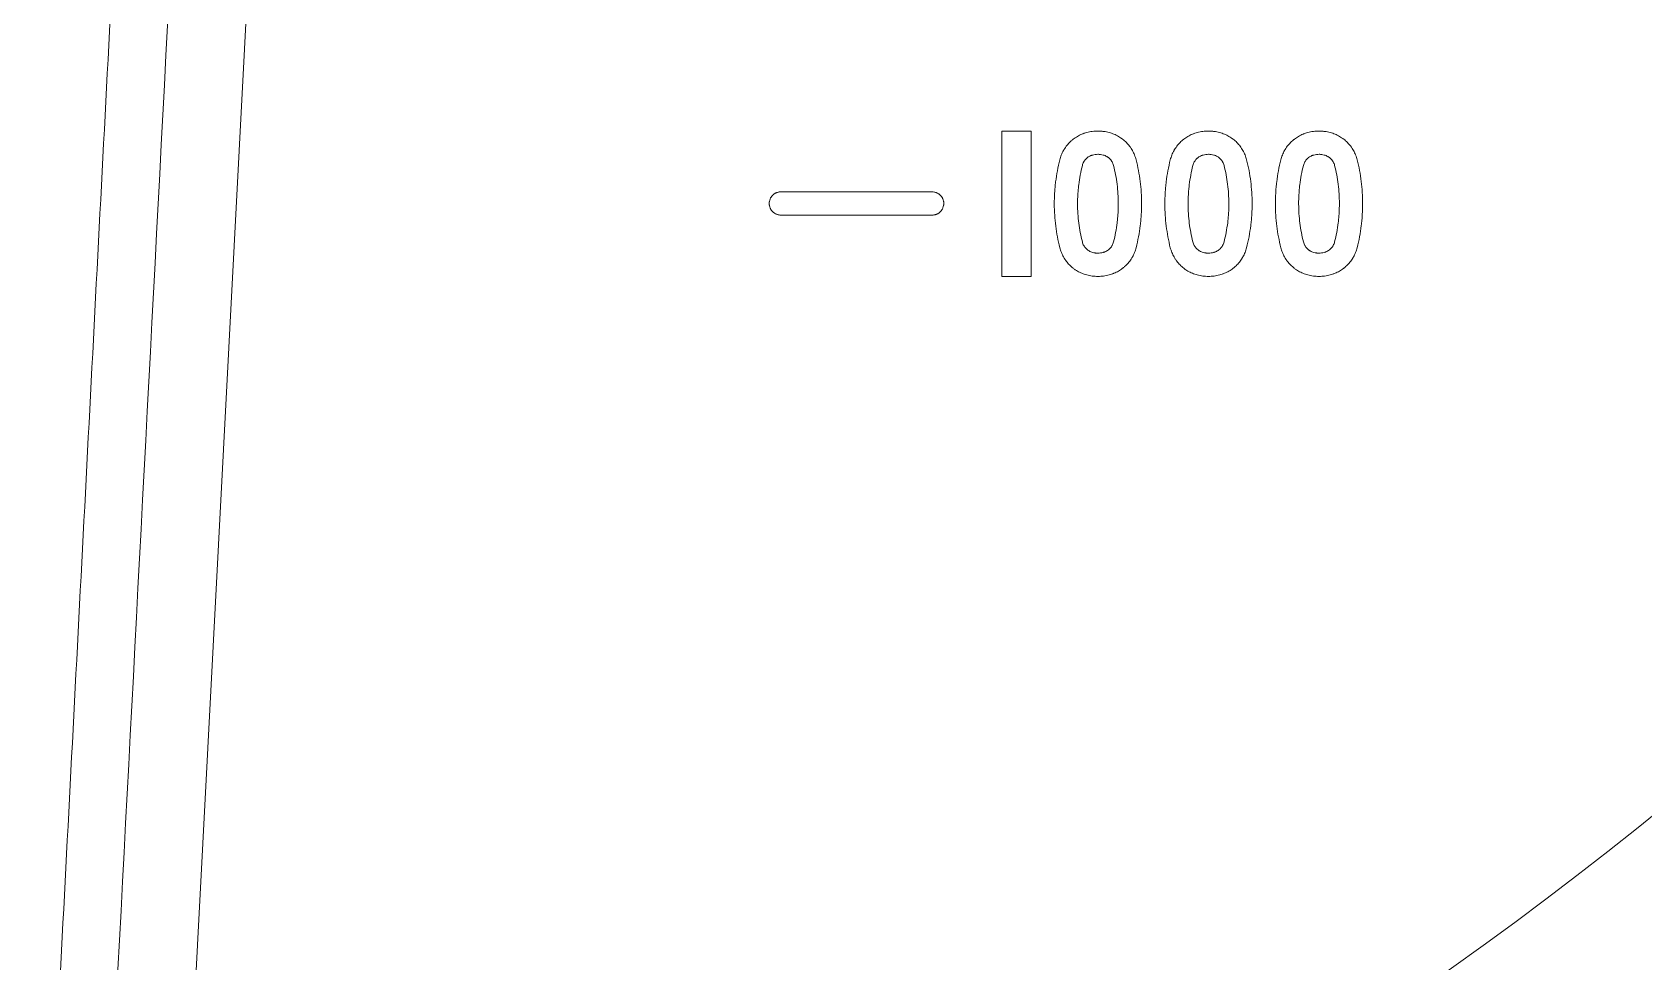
# Model space of a CAD drawing. Header units: millimetres. Extents: x 4664 to 8864, y -38 to 2932.
# Drawn here: x 6352.41 to 6400.65, y 1616.47 to 1644.31 of the extents above; entities that cross this region are included whole.
import ezdxf

# ---------------------------------------------------------------- set-up
doc = ezdxf.new("R2010")
doc.units = ezdxf.units.MM

msp = doc.modelspace()

# ---------------------------------------------------------------- linework, layer by layer
at = {"lineweight": 5}
for p, q in [((6362.103, 1707.573), (6356.369, 1598.158)), ((6381.436, 1641.351), (6382.307, 1641.351)), ((6381.436, 1636.998), (6381.436, 1641.351)), ((6382.307, 1641.351), (6382.307, 1636.998)), ((6374.819, 1639.531), (6379.347, 1639.531)), ((6379.347, 1638.834), (6374.819, 1638.834)), ((6382.307, 1636.998), (6381.436, 1636.998))]:
    msp.add_line(p, q, dxfattribs=at)
for radius, start, end in [(143.338, 281.4552, 357.26473), (120.442, 285.01823, 356.70933)]:
    msp.add_arc((6325.159, 1714.486), radius, start, end, dxfattribs=at)
for points, knots in [([(6352.412, 1599.992), (6352.638, 1604.334), (6352.866, 1608.703), (6353.21, 1615.292), (6353.325, 1617.495), (6353.555, 1621.911), (6353.901, 1628.552), (6354.366, 1637.47), (6354.717, 1644.198), (6354.952, 1648.691), (6355.069, 1650.942), (6355.657, 1662.213), (6356.13, 1671.288), (6357.08, 1689.499), (6357.557, 1698.637), (6358.033, 1707.779)], [0, 0, 0, 0, 0.125, 0.125, 0.1875, 0.1875, 0.25, 0.375, 0.4375, 0.4375, 0.5, 0.5, 0.75, 0.75, 1, 1, 1, 1]), ([(6359.77, 1707.658), (6359.262, 1697.967), (6358.754, 1688.284), (6357.744, 1669.01), (6357.24, 1659.399), (6355.742, 1630.799), (6354.757, 1612.01), (6353.798, 1593.723)], [0, 0, 0, 0, 0.25, 0.25, 0.5, 0.5, 1, 1, 1, 1]), ([(6383.167, 1640.491), (6383.179, 1640.54), (6383.21, 1640.634), (6383.253, 1640.724), (6383.283, 1640.779), (6383.29, 1640.789), (6383.303, 1640.811), (6383.309, 1640.822), (6383.33, 1640.853), (6383.345, 1640.874), (6383.39, 1640.934), (6383.423, 1640.972), (6383.475, 1641.025), (6383.493, 1641.043), (6383.522, 1641.068), (6383.536, 1641.08), (6383.551, 1641.092), (6383.56, 1641.1), (6383.565, 1641.104), (6383.611, 1641.139), (6383.652, 1641.167), (6383.739, 1641.217), (6383.784, 1641.24), (6383.842, 1641.264), (6383.853, 1641.268), (6383.877, 1641.277), (6383.889, 1641.281), (6383.925, 1641.294), (6383.949, 1641.301), (6383.973, 1641.307)], [0, 0, 0, 0, 0.125, 0.25, 0.25, 0.28125, 0.28125, 0.3125, 0.3125, 0.375, 0.375, 0.5, 0.5, 0.5625, 0.5625, 0.59375, 0.609375, 0.609375, 0.625, 0.625, 0.75, 0.75, 0.875, 0.875, 0.90625, 0.90625, 0.9375, 0.9375, 1, 1, 1, 1]), ([(6383.973, 1641.307), (6384.029, 1641.322), (6384.085, 1641.333), (6384.197, 1641.348), (6384.253, 1641.351), (6384.338, 1641.351), (6384.366, 1641.35), (6384.401, 1641.348), (6384.408, 1641.348), (6384.423, 1641.346), (6384.444, 1641.344), (6384.465, 1641.342), (6384.535, 1641.333), (6384.59, 1641.322), (6384.645, 1641.307)], [0, 0, 0, 0, 0.25, 0.25, 0.5, 0.5, 0.625, 0.625, 0.65625, 0.65625, 0.6875, 0.75, 0.75, 1, 1, 1, 1]), ([(6384.645, 1641.307), (6384.694, 1641.294), (6384.742, 1641.278), (6384.835, 1641.239), (6384.88, 1641.217), (6384.945, 1641.179), (6384.966, 1641.166), (6384.997, 1641.145), (6385.008, 1641.137), (6385.028, 1641.123), (6385.038, 1641.115), (6385.088, 1641.077), (6385.162, 1641.01), (6385.228, 1640.935), (6385.262, 1640.89), (6385.265, 1640.885), (6385.273, 1640.874), (6385.276, 1640.869), (6385.287, 1640.854), (6385.294, 1640.843), (6385.315, 1640.812), (6385.328, 1640.791), (6385.365, 1640.725), (6385.386, 1640.681), (6385.423, 1640.588), (6385.439, 1640.54), (6385.451, 1640.491)], [0, 0, 0, 0, 0.125, 0.125, 0.25, 0.25, 0.3125, 0.3125, 0.34375, 0.34375, 0.375, 0.375, 0.5, 0.625, 0.625, 0.640625, 0.640625, 0.65625, 0.65625, 0.6875, 0.6875, 0.75, 0.75, 0.875, 0.875, 1, 1, 1, 1]), ([(6386.475, 1640.491), (6386.488, 1640.54), (6386.518, 1640.634), (6386.561, 1640.724), (6386.592, 1640.779), (6386.601, 1640.795), (6386.611, 1640.811), (6386.618, 1640.822), (6386.621, 1640.827), (6386.639, 1640.853), (6386.653, 1640.874), (6386.698, 1640.934), (6386.731, 1640.972), (6386.784, 1641.026), (6386.802, 1641.043), (6386.83, 1641.068), (6386.844, 1641.08), (6386.859, 1641.092), (6386.869, 1641.1), (6386.874, 1641.104), (6386.919, 1641.139), (6386.961, 1641.167), (6387.047, 1641.217), (6387.092, 1641.24), (6387.15, 1641.264), (6387.162, 1641.268), (6387.185, 1641.277), (6387.197, 1641.281), (6387.233, 1641.294), (6387.257, 1641.301), (6387.282, 1641.307)], [0, 0, 0, 0, 0.125, 0.25, 0.25, 0.28125, 0.296875, 0.296875, 0.3125, 0.3125, 0.375, 0.375, 0.5, 0.5, 0.5625, 0.5625, 0.59375, 0.609375, 0.609375, 0.625, 0.625, 0.75, 0.75, 0.875, 0.875, 0.90625, 0.90625, 0.9375, 0.9375, 1, 1, 1, 1]), ([(6387.282, 1641.307), (6387.337, 1641.322), (6387.393, 1641.333), (6387.505, 1641.348), (6387.561, 1641.351), (6387.646, 1641.351), (6387.674, 1641.35), (6387.71, 1641.348), (6387.717, 1641.348), (6387.731, 1641.346), (6387.752, 1641.344), (6387.773, 1641.342), (6387.843, 1641.333), (6387.899, 1641.322), (6387.953, 1641.307)], [0, 0, 0, 0, 0.25, 0.25, 0.5, 0.5, 0.625, 0.625, 0.65625, 0.65625, 0.6875, 0.75, 0.75, 1, 1, 1, 1]), ([(6387.953, 1641.307), (6388.003, 1641.294), (6388.05, 1641.278), (6388.143, 1641.239), (6388.188, 1641.217), (6388.253, 1641.179), (6388.274, 1641.166), (6388.306, 1641.145), (6388.316, 1641.138), (6388.336, 1641.123), (6388.346, 1641.115), (6388.396, 1641.077), (6388.471, 1641.01), (6388.536, 1640.935), (6388.57, 1640.89), (6388.574, 1640.885), (6388.581, 1640.875), (6388.585, 1640.87), (6388.595, 1640.854), (6388.603, 1640.844), (6388.623, 1640.812), (6388.636, 1640.791), (6388.673, 1640.726), (6388.694, 1640.681), (6388.731, 1640.588), (6388.747, 1640.54), (6388.759, 1640.491)], [0, 0, 0, 0, 0.125, 0.125, 0.25, 0.25, 0.3125, 0.3125, 0.34375, 0.34375, 0.375, 0.375, 0.5, 0.625, 0.625, 0.640625, 0.640625, 0.65625, 0.65625, 0.6875, 0.6875, 0.75, 0.75, 0.875, 0.875, 1, 1, 1, 1]), ([(6389.784, 1640.491), (6389.796, 1640.54), (6389.827, 1640.634), (6389.87, 1640.724), (6389.9, 1640.779), (6389.91, 1640.795), (6389.92, 1640.811), (6389.926, 1640.822), (6389.93, 1640.827), (6389.947, 1640.854), (6389.962, 1640.874), (6390.007, 1640.934), (6390.04, 1640.972), (6390.092, 1641.026), (6390.11, 1641.043), (6390.139, 1641.068), (6390.153, 1641.08), (6390.168, 1641.092), (6390.178, 1641.1), (6390.183, 1641.104), (6390.228, 1641.139), (6390.269, 1641.167), (6390.356, 1641.217), (6390.401, 1641.24), (6390.458, 1641.264), (6390.47, 1641.268), (6390.494, 1641.277), (6390.506, 1641.281), (6390.541, 1641.294), (6390.566, 1641.301), (6390.59, 1641.307)], [0, 0, 0, 0, 0.125, 0.25, 0.25, 0.28125, 0.296875, 0.296875, 0.3125, 0.3125, 0.375, 0.375, 0.5, 0.5, 0.5625, 0.5625, 0.59375, 0.609375, 0.609375, 0.625, 0.625, 0.75, 0.75, 0.875, 0.875, 0.90625, 0.90625, 0.9375, 0.9375, 1, 1, 1, 1]), ([(6390.59, 1641.307), (6390.646, 1641.322), (6390.701, 1641.333), (6390.814, 1641.348), (6390.87, 1641.351), (6390.955, 1641.351), (6390.983, 1641.35), (6391.018, 1641.348), (6391.025, 1641.348), (6391.039, 1641.346), (6391.061, 1641.344), (6391.082, 1641.342), (6391.152, 1641.333), (6391.207, 1641.322), (6391.262, 1641.307)], [0, 0, 0, 0, 0.25, 0.25, 0.5, 0.5, 0.625, 0.625, 0.65625, 0.65625, 0.6875, 0.75, 0.75, 1, 1, 1, 1]), ([(6391.262, 1641.307), (6391.311, 1641.294), (6391.359, 1641.278), (6391.451, 1641.239), (6391.496, 1641.217), (6391.561, 1641.179), (6391.582, 1641.166), (6391.614, 1641.145), (6391.624, 1641.138), (6391.645, 1641.123), (6391.655, 1641.115), (6391.704, 1641.077), (6391.779, 1641.011), (6391.844, 1640.935), (6391.882, 1640.885), (6391.889, 1640.875), (6391.904, 1640.854), (6391.911, 1640.844), (6391.931, 1640.812), (6391.944, 1640.791), (6391.981, 1640.726), (6392.003, 1640.681), (6392.04, 1640.588), (6392.055, 1640.54), (6392.068, 1640.491)], [0, 0, 0, 0, 0.125, 0.125, 0.25, 0.25, 0.3125, 0.3125, 0.34375, 0.34375, 0.375, 0.375, 0.5, 0.625, 0.625, 0.65625, 0.65625, 0.6875, 0.6875, 0.75, 0.75, 0.875, 0.875, 1, 1, 1, 1]), ([(6383.167, 1637.858), (6383.14, 1637.966), (6383.116, 1638.073), (6383.076, 1638.289), (6383.042, 1638.506), (6383.011, 1638.833), (6383.003, 1639.053), (6383.003, 1639.274), (6383.006, 1639.385), (6383.016, 1639.551), (6383.02, 1639.607), (6383.03, 1639.719), (6383.036, 1639.774), (6383.057, 1639.941), (6383.074, 1640.052), (6383.115, 1640.272), (6383.139, 1640.382), (6383.167, 1640.491)], [0, 0, 0, 0, 0.125, 0.125, 0.25, 0.375, 0.5, 0.5, 0.625, 0.625, 0.6875, 0.6875, 0.75, 0.75, 0.875, 0.875, 1, 1, 1, 1]), ([(6383.842, 1640.32), (6383.847, 1640.339), (6383.859, 1640.375), (6383.875, 1640.41), (6383.889, 1640.435), (6383.894, 1640.443), (6383.905, 1640.46), (6383.911, 1640.468), (6383.928, 1640.491), (6383.941, 1640.505), (6383.961, 1640.526), (6383.968, 1640.532), (6383.979, 1640.542), (6383.982, 1640.545), (6383.99, 1640.552), (6383.994, 1640.555), (6384.013, 1640.57), (6384.029, 1640.58), (6384.062, 1640.6), (6384.079, 1640.608), (6384.102, 1640.617), (6384.106, 1640.619), (6384.115, 1640.623), (6384.12, 1640.624), (6384.134, 1640.629), (6384.143, 1640.632), (6384.152, 1640.634)], [0, 0, 0, 0, 0.125, 0.25, 0.25, 0.3125, 0.3125, 0.375, 0.375, 0.5, 0.5, 0.5625, 0.5625, 0.59375, 0.59375, 0.625, 0.625, 0.75, 0.75, 0.875, 0.875, 0.90625, 0.90625, 0.9375, 0.9375, 1, 1, 1, 1]), ([(6384.152, 1640.634), (6384.178, 1640.641), (6384.204, 1640.646), (6384.257, 1640.653), (6384.283, 1640.655), (6384.322, 1640.655), (6384.336, 1640.654), (6384.355, 1640.653), (6384.362, 1640.653), (6384.375, 1640.651), (6384.382, 1640.65), (6384.415, 1640.646), (6384.44, 1640.641), (6384.466, 1640.634)], [0, 0, 0, 0, 0.25, 0.25, 0.5, 0.5, 0.625, 0.625, 0.6875, 0.6875, 0.75, 0.75, 1, 1, 1, 1]), ([(6384.466, 1640.634), (6384.485, 1640.629), (6384.503, 1640.623), (6384.539, 1640.608), (6384.556, 1640.6), (6384.581, 1640.585), (6384.589, 1640.58), (6384.601, 1640.572), (6384.605, 1640.569), (6384.613, 1640.563), (6384.617, 1640.56), (6384.636, 1640.546), (6384.665, 1640.52), (6384.69, 1640.491), (6384.704, 1640.472), (6384.707, 1640.468), (6384.713, 1640.46), (6384.721, 1640.448), (6384.728, 1640.436), (6384.743, 1640.41), (6384.751, 1640.393), (6384.765, 1640.358), (6384.771, 1640.339), (6384.776, 1640.32)], [0, 0, 0, 0, 0.125, 0.125, 0.25, 0.25, 0.3125, 0.3125, 0.34375, 0.34375, 0.375, 0.375, 0.5, 0.625, 0.625, 0.65625, 0.65625, 0.6875, 0.75, 0.75, 0.875, 0.875, 1, 1, 1, 1]), ([(6385.451, 1640.491), (6385.478, 1640.384), (6385.502, 1640.276), (6385.543, 1640.06), (6385.577, 1639.843), (6385.608, 1639.515), (6385.615, 1639.295), (6385.615, 1639.075), (6385.612, 1638.964), (6385.602, 1638.797), (6385.598, 1638.742), (6385.59, 1638.658), (6385.587, 1638.63), (6385.581, 1638.575), (6385.578, 1638.547), (6385.561, 1638.408), (6385.527, 1638.187), (6385.479, 1637.968), (6385.451, 1637.858)], [0, 0, 0, 0, 0.125, 0.125, 0.25, 0.375, 0.5, 0.5, 0.625, 0.625, 0.6875, 0.6875, 0.71875, 0.71875, 0.75, 0.75, 0.875, 1, 1, 1, 1]), ([(6386.475, 1637.858), (6386.448, 1637.965), (6386.425, 1638.073), (6386.384, 1638.289), (6386.35, 1638.506), (6386.319, 1638.833), (6386.312, 1639.053), (6386.311, 1639.274), (6386.314, 1639.384), (6386.324, 1639.551), (6386.329, 1639.607), (6386.339, 1639.718), (6386.345, 1639.774), (6386.365, 1639.941), (6386.382, 1640.052), (6386.424, 1640.272), (6386.448, 1640.382), (6386.475, 1640.491)], [0, 0, 0, 0, 0.125, 0.125, 0.25, 0.375, 0.5, 0.5, 0.625, 0.625, 0.6875, 0.6875, 0.75, 0.75, 0.875, 0.875, 1, 1, 1, 1]), ([(6387.151, 1640.32), (6387.155, 1640.339), (6387.167, 1640.375), (6387.184, 1640.41), (6387.198, 1640.435), (6387.203, 1640.443), (6387.213, 1640.46), (6387.219, 1640.468), (6387.236, 1640.491), (6387.249, 1640.505), (6387.269, 1640.526), (6387.276, 1640.533), (6387.287, 1640.542), (6387.291, 1640.545), (6387.298, 1640.552), (6387.302, 1640.555), (6387.321, 1640.57), (6387.337, 1640.58), (6387.371, 1640.6), (6387.388, 1640.608), (6387.41, 1640.617), (6387.415, 1640.619), (6387.424, 1640.623), (6387.428, 1640.624), (6387.442, 1640.629), (6387.451, 1640.632), (6387.461, 1640.634)], [0, 0, 0, 0, 0.125, 0.25, 0.25, 0.3125, 0.3125, 0.375, 0.375, 0.5, 0.5, 0.5625, 0.5625, 0.59375, 0.59375, 0.625, 0.625, 0.75, 0.75, 0.875, 0.875, 0.90625, 0.90625, 0.9375, 0.9375, 1, 1, 1, 1]), ([(6387.461, 1640.634), (6387.487, 1640.641), (6387.513, 1640.646), (6387.565, 1640.653), (6387.591, 1640.655), (6387.631, 1640.655), (6387.644, 1640.654), (6387.664, 1640.653), (6387.67, 1640.653), (6387.684, 1640.651), (6387.69, 1640.65), (6387.723, 1640.646), (6387.749, 1640.641), (6387.774, 1640.634)], [0, 0, 0, 0, 0.25, 0.25, 0.5, 0.5, 0.625, 0.625, 0.6875, 0.6875, 0.75, 0.75, 1, 1, 1, 1]), ([(6387.774, 1640.634), (6387.793, 1640.629), (6387.812, 1640.623), (6387.847, 1640.608), (6387.864, 1640.6), (6387.889, 1640.585), (6387.898, 1640.58), (6387.91, 1640.572), (6387.914, 1640.569), (6387.922, 1640.563), (6387.925, 1640.56), (6387.944, 1640.546), (6387.973, 1640.52), (6387.998, 1640.491), (6388.013, 1640.472), (6388.016, 1640.468), (6388.021, 1640.46), (6388.029, 1640.448), (6388.037, 1640.436), (6388.051, 1640.411), (6388.059, 1640.393), (6388.073, 1640.358), (6388.079, 1640.339), (6388.084, 1640.32)], [0, 0, 0, 0, 0.125, 0.125, 0.25, 0.25, 0.3125, 0.3125, 0.34375, 0.34375, 0.375, 0.375, 0.5, 0.625, 0.625, 0.65625, 0.65625, 0.6875, 0.75, 0.75, 0.875, 0.875, 1, 1, 1, 1]), ([(6388.759, 1640.491), (6388.787, 1640.384), (6388.81, 1640.276), (6388.851, 1640.06), (6388.885, 1639.843), (6388.916, 1639.516), (6388.923, 1639.296), (6388.924, 1639.075), (6388.92, 1638.964), (6388.91, 1638.798), (6388.906, 1638.742), (6388.899, 1638.658), (6388.896, 1638.63), (6388.89, 1638.575), (6388.887, 1638.547), (6388.869, 1638.408), (6388.835, 1638.187), (6388.787, 1637.968), (6388.759, 1637.858)], [0, 0, 0, 0, 0.125, 0.125, 0.25, 0.375, 0.5, 0.5, 0.625, 0.625, 0.6875, 0.6875, 0.71875, 0.71875, 0.75, 0.75, 0.875, 1, 1, 1, 1]), ([(6389.784, 1637.858), (6389.757, 1637.965), (6389.733, 1638.073), (6389.692, 1638.289), (6389.658, 1638.505), (6389.627, 1638.833), (6389.62, 1639.053), (6389.62, 1639.273), (6389.623, 1639.384), (6389.631, 1639.523), (6389.633, 1639.551), (6389.637, 1639.607), (6389.639, 1639.634), (6389.647, 1639.718), (6389.653, 1639.774), (6389.674, 1639.941), (6389.691, 1640.051), (6389.732, 1640.272), (6389.756, 1640.382), (6389.784, 1640.491)], [0, 0, 0, 0, 0.125, 0.125, 0.25, 0.375, 0.5, 0.5, 0.625, 0.625, 0.65625, 0.65625, 0.6875, 0.6875, 0.75, 0.75, 0.875, 0.875, 1, 1, 1, 1]), ([(6390.459, 1640.32), (6390.464, 1640.339), (6390.475, 1640.375), (6390.492, 1640.41), (6390.504, 1640.431), (6390.506, 1640.435), (6390.511, 1640.443), (6390.514, 1640.448), (6390.522, 1640.46), (6390.527, 1640.468), (6390.545, 1640.491), (6390.557, 1640.505), (6390.578, 1640.526), (6390.585, 1640.533), (6390.595, 1640.542), (6390.599, 1640.545), (6390.607, 1640.552), (6390.61, 1640.555), (6390.63, 1640.57), (6390.646, 1640.58), (6390.679, 1640.6), (6390.696, 1640.608), (6390.718, 1640.618), (6390.723, 1640.619), (6390.732, 1640.623), (6390.737, 1640.624), (6390.75, 1640.629), (6390.76, 1640.632), (6390.769, 1640.634)], [0, 0, 0, 0, 0.125, 0.25, 0.25, 0.28125, 0.28125, 0.3125, 0.3125, 0.375, 0.375, 0.5, 0.5, 0.5625, 0.5625, 0.59375, 0.59375, 0.625, 0.625, 0.75, 0.75, 0.875, 0.875, 0.90625, 0.90625, 0.9375, 0.9375, 1, 1, 1, 1]), ([(6390.769, 1640.634), (6390.795, 1640.641), (6390.821, 1640.646), (6390.873, 1640.653), (6390.9, 1640.655), (6390.939, 1640.655), (6390.952, 1640.654), (6390.972, 1640.653), (6390.979, 1640.653), (6390.992, 1640.651), (6390.999, 1640.65), (6391.031, 1640.646), (6391.057, 1640.641), (6391.082, 1640.634)], [0, 0, 0, 0, 0.25, 0.25, 0.5, 0.5, 0.625, 0.625, 0.6875, 0.6875, 0.75, 0.75, 1, 1, 1, 1]), ([(6391.082, 1640.634), (6391.101, 1640.629), (6391.12, 1640.623), (6391.155, 1640.608), (6391.173, 1640.6), (6391.198, 1640.585), (6391.206, 1640.58), (6391.218, 1640.572), (6391.222, 1640.569), (6391.23, 1640.563), (6391.234, 1640.56), (6391.253, 1640.546), (6391.281, 1640.52), (6391.306, 1640.491), (6391.321, 1640.472), (6391.324, 1640.468), (6391.329, 1640.46), (6391.338, 1640.448), (6391.345, 1640.436), (6391.359, 1640.411), (6391.367, 1640.393), (6391.382, 1640.358), (6391.388, 1640.339), (6391.393, 1640.32)], [0, 0, 0, 0, 0.125, 0.125, 0.25, 0.25, 0.3125, 0.3125, 0.34375, 0.34375, 0.375, 0.375, 0.5, 0.625, 0.625, 0.65625, 0.65625, 0.6875, 0.75, 0.75, 0.875, 0.875, 1, 1, 1, 1]), ([(6392.068, 1640.491), (6392.095, 1640.384), (6392.119, 1640.276), (6392.159, 1640.06), (6392.193, 1639.843), (6392.224, 1639.516), (6392.231, 1639.296), (6392.232, 1639.075), (6392.229, 1638.965), (6392.219, 1638.798), (6392.215, 1638.742), (6392.204, 1638.631), (6392.198, 1638.575), (6392.178, 1638.408), (6392.144, 1638.187), (6392.095, 1637.968), (6392.068, 1637.858)], [0, 0, 0, 0, 0.125, 0.125, 0.25, 0.375, 0.5, 0.5, 0.625, 0.625, 0.6875, 0.6875, 0.75, 0.75, 0.875, 1, 1, 1, 1]), ([(6383.842, 1638.029), (6383.819, 1638.122), (6383.777, 1638.31), (6383.733, 1638.593), (6383.706, 1638.878), (6383.7, 1639.069), (6383.699, 1639.261), (6383.702, 1639.358), (6383.711, 1639.503), (6383.715, 1639.551), (6383.723, 1639.648), (6383.729, 1639.697), (6383.746, 1639.842), (6383.776, 1640.034), (6383.818, 1640.225), (6383.842, 1640.32)], [0, 0, 0, 0, 0.125, 0.25, 0.375, 0.5, 0.5, 0.625, 0.625, 0.6875, 0.6875, 0.75, 0.75, 0.875, 1, 1, 1, 1]), ([(6384.776, 1640.32), (6384.799, 1640.227), (6384.82, 1640.133), (6384.856, 1639.945), (6384.885, 1639.756), (6384.912, 1639.471), (6384.918, 1639.28), (6384.919, 1639.088), (6384.916, 1638.991), (6384.907, 1638.846), (6384.904, 1638.798), (6384.897, 1638.725), (6384.894, 1638.701), (6384.889, 1638.652), (6384.886, 1638.628), (6384.872, 1638.507), (6384.842, 1638.315), (6384.8, 1638.124), (6384.776, 1638.029)], [0, 0, 0, 0, 0.125, 0.125, 0.25, 0.375, 0.5, 0.5, 0.625, 0.625, 0.6875, 0.6875, 0.71875, 0.71875, 0.75, 0.75, 0.875, 1, 1, 1, 1]), ([(6387.151, 1638.029), (6387.127, 1638.122), (6387.086, 1638.31), (6387.041, 1638.592), (6387.015, 1638.877), (6387.008, 1639.069), (6387.008, 1639.261), (6387.011, 1639.357), (6387.019, 1639.502), (6387.023, 1639.551), (6387.032, 1639.648), (6387.037, 1639.696), (6387.055, 1639.841), (6387.085, 1640.034), (6387.127, 1640.225), (6387.151, 1640.32)], [0, 0, 0, 0, 0.125, 0.25, 0.375, 0.5, 0.5, 0.625, 0.625, 0.6875, 0.6875, 0.75, 0.75, 0.875, 1, 1, 1, 1]), ([(6388.084, 1640.32), (6388.108, 1640.227), (6388.128, 1640.133), (6388.164, 1639.945), (6388.193, 1639.756), (6388.22, 1639.471), (6388.227, 1639.28), (6388.227, 1639.088), (6388.224, 1638.992), (6388.216, 1638.847), (6388.212, 1638.798), (6388.205, 1638.725), (6388.203, 1638.701), (6388.198, 1638.653), (6388.195, 1638.628), (6388.18, 1638.508), (6388.15, 1638.315), (6388.108, 1638.124), (6388.084, 1638.029)], [0, 0, 0, 0, 0.125, 0.125, 0.25, 0.375, 0.5, 0.5, 0.625, 0.625, 0.6875, 0.6875, 0.71875, 0.71875, 0.75, 0.75, 0.875, 1, 1, 1, 1]), ([(6390.459, 1638.029), (6390.435, 1638.122), (6390.394, 1638.309), (6390.35, 1638.592), (6390.323, 1638.877), (6390.317, 1639.068), (6390.316, 1639.261), (6390.319, 1639.357), (6390.326, 1639.478), (6390.328, 1639.502), (6390.331, 1639.551), (6390.333, 1639.575), (6390.34, 1639.648), (6390.345, 1639.696), (6390.363, 1639.841), (6390.393, 1640.034), (6390.435, 1640.225), (6390.459, 1640.32)], [0, 0, 0, 0, 0.125, 0.25, 0.375, 0.5, 0.5, 0.625, 0.625, 0.65625, 0.65625, 0.6875, 0.6875, 0.75, 0.75, 0.875, 1, 1, 1, 1]), ([(6391.393, 1640.32), (6391.416, 1640.227), (6391.437, 1640.133), (6391.472, 1639.945), (6391.502, 1639.757), (6391.529, 1639.472), (6391.535, 1639.28), (6391.535, 1639.088), (6391.533, 1638.992), (6391.524, 1638.847), (6391.52, 1638.798), (6391.511, 1638.701), (6391.506, 1638.653), (6391.488, 1638.508), (6391.459, 1638.315), (6391.417, 1638.124), (6391.393, 1638.029)], [0, 0, 0, 0, 0.125, 0.125, 0.25, 0.375, 0.5, 0.5, 0.625, 0.625, 0.6875, 0.6875, 0.75, 0.75, 0.875, 1, 1, 1, 1]), ([(6374.819, 1638.834), (6374.808, 1638.834), (6374.796, 1638.835), (6374.774, 1638.837), (6374.751, 1638.84), (6374.729, 1638.846), (6374.713, 1638.851), (6374.707, 1638.853), (6374.697, 1638.857), (6374.691, 1638.859), (6374.665, 1638.87), (6374.645, 1638.88), (6374.622, 1638.896), (6374.617, 1638.899), (6374.608, 1638.906), (6374.604, 1638.909), (6374.59, 1638.92), (6374.582, 1638.927), (6374.558, 1638.951), (6374.544, 1638.968), (6374.528, 1638.991), (6374.525, 1638.996), (6374.519, 1639.006), (6374.516, 1639.011), (6374.508, 1639.025), (6374.503, 1639.035), (6374.49, 1639.066), (6374.483, 1639.088), (6374.478, 1639.115), (6374.477, 1639.121), (6374.475, 1639.132), (6374.474, 1639.138), (6374.472, 1639.154), (6374.471, 1639.177), (6374.471, 1639.199), (6374.473, 1639.216), (6374.473, 1639.222), (6374.474, 1639.231), (6374.475, 1639.233), (6374.476, 1639.239), (6374.476, 1639.242), (6374.481, 1639.267), (6374.487, 1639.289), (6374.5, 1639.321), (6374.504, 1639.331), (6374.512, 1639.347), (6374.515, 1639.352), (6374.521, 1639.362), (6374.524, 1639.367), (6374.539, 1639.391), (6374.554, 1639.409), (6374.574, 1639.43), (6374.578, 1639.434), (6374.585, 1639.44), (6374.587, 1639.442), (6374.591, 1639.446), (6374.602, 1639.455), (6374.623, 1639.471), (6374.643, 1639.483), (6374.658, 1639.491), (6374.666, 1639.495), (6374.674, 1639.499), (6374.679, 1639.501), (6374.682, 1639.502), (6374.695, 1639.508), (6374.717, 1639.516), (6374.75, 1639.524), (6374.773, 1639.528), (6374.79, 1639.53), (6374.796, 1639.53), (6374.808, 1639.531), (6374.814, 1639.531), (6374.819, 1639.531)], [0, 0, 0, 0, 0.03125, 0.03125, 0.0625, 0.09375, 0.09375, 0.109375, 0.109375, 0.125, 0.125, 0.1875, 0.1875, 0.203125, 0.203125, 0.21875, 0.21875, 0.25, 0.25, 0.3125, 0.3125, 0.328125, 0.328125, 0.34375, 0.34375, 0.375, 0.375, 0.4375, 0.4375, 0.453125, 0.453125, 0.46875, 0.46875, 0.5, 0.53125, 0.53125, 0.546875, 0.546875, 0.554687, 0.554687, 0.5625, 0.5625, 0.625, 0.625, 0.65625, 0.65625, 0.671875, 0.671875, 0.6875, 0.6875, 0.75, 0.75, 0.765625, 0.765625, 0.773437, 0.773437, 0.78125, 0.8125, 0.84375, 0.84375, 0.859375, 0.867187, 0.867187, 0.875, 0.875, 0.90625, 0.9375, 0.96875, 0.96875, 0.984375, 0.984375, 1, 1, 1, 1]), ([(6379.347, 1639.531), (6379.37, 1639.531), (6379.392, 1639.528), (6379.426, 1639.522), (6379.437, 1639.519), (6379.453, 1639.514), (6379.458, 1639.512), (6379.469, 1639.509), (6379.474, 1639.506), (6379.501, 1639.496), (6379.52, 1639.485), (6379.544, 1639.47), (6379.548, 1639.466), (6379.558, 1639.46), (6379.562, 1639.456), (6379.575, 1639.445), (6379.583, 1639.438), (6379.607, 1639.414), (6379.622, 1639.397), (6379.637, 1639.374), (6379.64, 1639.369), (6379.646, 1639.36), (6379.649, 1639.355), (6379.657, 1639.34), (6379.662, 1639.33), (6379.675, 1639.299), (6379.682, 1639.278), (6379.688, 1639.253), (6379.688, 1639.25), (6379.689, 1639.245), (6379.691, 1639.236), (6379.692, 1639.228), (6379.694, 1639.211), (6379.695, 1639.189), (6379.695, 1639.166), (6379.693, 1639.149), (6379.693, 1639.143), (6379.691, 1639.132), (6379.69, 1639.126), (6379.685, 1639.098), (6379.679, 1639.076), (6379.666, 1639.044), (6379.662, 1639.034), (6379.654, 1639.018), (6379.651, 1639.013), (6379.645, 1639.003), (6379.642, 1638.998), (6379.626, 1638.974), (6379.612, 1638.956), (6379.592, 1638.935), (6379.588, 1638.931), (6379.581, 1638.925), (6379.579, 1638.923), (6379.575, 1638.919), (6379.564, 1638.91), (6379.543, 1638.894), (6379.523, 1638.882), (6379.508, 1638.874), (6379.5, 1638.87), (6379.492, 1638.866), (6379.487, 1638.864), (6379.484, 1638.863), (6379.471, 1638.857), (6379.449, 1638.849), (6379.416, 1638.841), (6379.393, 1638.837), (6379.375, 1638.835), (6379.37, 1638.835), (6379.358, 1638.834), (6379.352, 1638.834), (6379.347, 1638.834)], [0, 0, 0, 0, 0.0625, 0.0625, 0.09375, 0.09375, 0.109375, 0.109375, 0.125, 0.125, 0.1875, 0.1875, 0.203125, 0.203125, 0.21875, 0.21875, 0.25, 0.25, 0.3125, 0.3125, 0.328125, 0.328125, 0.34375, 0.34375, 0.375, 0.375, 0.4375, 0.4375, 0.445312, 0.445312, 0.453125, 0.46875, 0.46875, 0.5, 0.53125, 0.53125, 0.546875, 0.546875, 0.5625, 0.5625, 0.625, 0.625, 0.65625, 0.65625, 0.671875, 0.671875, 0.6875, 0.6875, 0.75, 0.75, 0.765625, 0.765625, 0.773437, 0.773437, 0.78125, 0.8125, 0.84375, 0.84375, 0.859375, 0.867187, 0.867187, 0.875, 0.875, 0.90625, 0.9375, 0.96875, 0.96875, 0.984375, 0.984375, 1, 1, 1, 1]), ([(6384.152, 1637.715), (6384.133, 1637.72), (6384.115, 1637.727), (6384.079, 1637.741), (6384.062, 1637.75), (6384.037, 1637.765), (6384.029, 1637.77), (6384.017, 1637.778), (6384.013, 1637.781), (6384.005, 1637.786), (6384.001, 1637.789), (6383.982, 1637.804), (6383.953, 1637.83), (6383.928, 1637.859), (6383.914, 1637.878), (6383.911, 1637.882), (6383.905, 1637.89), (6383.897, 1637.902), (6383.89, 1637.914), (6383.876, 1637.939), (6383.867, 1637.956), (6383.853, 1637.992), (6383.847, 1638.01), (6383.842, 1638.029)], [0, 0, 0, 0, 0.125, 0.125, 0.25, 0.25, 0.3125, 0.3125, 0.34375, 0.34375, 0.375, 0.375, 0.5, 0.625, 0.625, 0.65625, 0.65625, 0.6875, 0.75, 0.75, 0.875, 0.875, 1, 1, 1, 1]), ([(6384.776, 1638.029), (6384.771, 1638.01), (6384.759, 1637.974), (6384.743, 1637.94), (6384.729, 1637.914), (6384.724, 1637.906), (6384.713, 1637.89), (6384.708, 1637.882), (6384.69, 1637.859), (6384.678, 1637.844), (6384.657, 1637.824), (6384.65, 1637.817), (6384.64, 1637.807), (6384.636, 1637.804), (6384.628, 1637.798), (6384.625, 1637.795), (6384.605, 1637.78), (6384.589, 1637.769), (6384.556, 1637.75), (6384.539, 1637.741), (6384.516, 1637.732), (6384.512, 1637.73), (6384.503, 1637.727), (6384.498, 1637.725), (6384.484, 1637.721), (6384.475, 1637.718), (6384.466, 1637.715)], [0, 0, 0, 0, 0.125, 0.25, 0.25, 0.3125, 0.3125, 0.375, 0.375, 0.5, 0.5, 0.5625, 0.5625, 0.59375, 0.59375, 0.625, 0.625, 0.75, 0.75, 0.875, 0.875, 0.90625, 0.90625, 0.9375, 0.9375, 1, 1, 1, 1]), ([(6387.461, 1637.715), (6387.442, 1637.72), (6387.423, 1637.727), (6387.388, 1637.741), (6387.37, 1637.75), (6387.345, 1637.764), (6387.337, 1637.77), (6387.325, 1637.778), (6387.321, 1637.781), (6387.313, 1637.786), (6387.309, 1637.789), (6387.29, 1637.804), (6387.262, 1637.829), (6387.237, 1637.858), (6387.222, 1637.878), (6387.219, 1637.882), (6387.214, 1637.89), (6387.205, 1637.902), (6387.198, 1637.914), (6387.184, 1637.939), (6387.176, 1637.956), (6387.161, 1637.992), (6387.155, 1638.01), (6387.151, 1638.029)], [0, 0, 0, 0, 0.125, 0.125, 0.25, 0.25, 0.3125, 0.3125, 0.34375, 0.34375, 0.375, 0.375, 0.5, 0.625, 0.625, 0.65625, 0.65625, 0.6875, 0.75, 0.75, 0.875, 0.875, 1, 1, 1, 1]), ([(6388.084, 1638.029), (6388.079, 1638.01), (6388.068, 1637.974), (6388.051, 1637.94), (6388.037, 1637.914), (6388.032, 1637.906), (6388.021, 1637.89), (6388.016, 1637.882), (6387.998, 1637.859), (6387.986, 1637.844), (6387.966, 1637.824), (6387.959, 1637.817), (6387.948, 1637.807), (6387.944, 1637.804), (6387.937, 1637.798), (6387.933, 1637.795), (6387.914, 1637.78), (6387.898, 1637.769), (6387.864, 1637.75), (6387.847, 1637.741), (6387.825, 1637.732), (6387.82, 1637.73), (6387.811, 1637.727), (6387.807, 1637.725), (6387.793, 1637.721), (6387.784, 1637.718), (6387.774, 1637.715)], [0, 0, 0, 0, 0.125, 0.25, 0.25, 0.3125, 0.3125, 0.375, 0.375, 0.5, 0.5, 0.5625, 0.5625, 0.59375, 0.59375, 0.625, 0.625, 0.75, 0.75, 0.875, 0.875, 0.90625, 0.90625, 0.9375, 0.9375, 1, 1, 1, 1]), ([(6390.769, 1637.715), (6390.75, 1637.72), (6390.732, 1637.727), (6390.696, 1637.741), (6390.679, 1637.75), (6390.654, 1637.764), (6390.646, 1637.77), (6390.633, 1637.778), (6390.629, 1637.781), (6390.622, 1637.786), (6390.618, 1637.789), (6390.599, 1637.804), (6390.57, 1637.829), (6390.545, 1637.858), (6390.53, 1637.878), (6390.528, 1637.882), (6390.522, 1637.889), (6390.514, 1637.902), (6390.506, 1637.914), (6390.492, 1637.939), (6390.484, 1637.956), (6390.47, 1637.992), (6390.464, 1638.01), (6390.459, 1638.029)], [0, 0, 0, 0, 0.125, 0.125, 0.25, 0.25, 0.3125, 0.3125, 0.34375, 0.34375, 0.375, 0.375, 0.5, 0.625, 0.625, 0.65625, 0.65625, 0.6875, 0.75, 0.75, 0.875, 0.875, 1, 1, 1, 1]), ([(6391.393, 1638.029), (6391.388, 1638.01), (6391.376, 1637.974), (6391.36, 1637.94), (6391.348, 1637.919), (6391.345, 1637.914), (6391.34, 1637.906), (6391.338, 1637.902), (6391.33, 1637.89), (6391.324, 1637.882), (6391.307, 1637.859), (6391.294, 1637.844), (6391.274, 1637.824), (6391.267, 1637.817), (6391.256, 1637.807), (6391.252, 1637.804), (6391.245, 1637.798), (6391.241, 1637.795), (6391.222, 1637.78), (6391.206, 1637.769), (6391.173, 1637.75), (6391.155, 1637.741), (6391.133, 1637.732), (6391.129, 1637.73), (6391.119, 1637.727), (6391.115, 1637.725), (6391.101, 1637.721), (6391.092, 1637.718), (6391.082, 1637.715)], [0, 0, 0, 0, 0.125, 0.25, 0.25, 0.28125, 0.28125, 0.3125, 0.3125, 0.375, 0.375, 0.5, 0.5, 0.5625, 0.5625, 0.59375, 0.59375, 0.625, 0.625, 0.75, 0.75, 0.875, 0.875, 0.90625, 0.90625, 0.9375, 0.9375, 1, 1, 1, 1]), ([(6383.973, 1637.042), (6383.924, 1637.055), (6383.876, 1637.072), (6383.783, 1637.11), (6383.738, 1637.132), (6383.673, 1637.17), (6383.652, 1637.184), (6383.62, 1637.205), (6383.61, 1637.212), (6383.59, 1637.227), (6383.58, 1637.235), (6383.53, 1637.273), (6383.456, 1637.339), (6383.39, 1637.415), (6383.356, 1637.46), (6383.353, 1637.465), (6383.345, 1637.475), (6383.342, 1637.48), (6383.331, 1637.496), (6383.324, 1637.506), (6383.303, 1637.538), (6383.29, 1637.559), (6383.254, 1637.624), (6383.232, 1637.669), (6383.195, 1637.761), (6383.179, 1637.809), (6383.167, 1637.858)], [0, 0, 0, 0, 0.125, 0.125, 0.25, 0.25, 0.3125, 0.3125, 0.34375, 0.34375, 0.375, 0.375, 0.5, 0.625, 0.625, 0.640625, 0.640625, 0.65625, 0.65625, 0.6875, 0.6875, 0.75, 0.75, 0.875, 0.875, 1, 1, 1, 1]), ([(6384.466, 1637.715), (6384.44, 1637.708), (6384.414, 1637.703), (6384.361, 1637.696), (6384.335, 1637.695), (6384.296, 1637.695), (6384.282, 1637.695), (6384.263, 1637.696), (6384.256, 1637.697), (6384.243, 1637.698), (6384.236, 1637.699), (6384.204, 1637.703), (6384.178, 1637.708), (6384.152, 1637.715)], [0, 0, 0, 0, 0.25, 0.25, 0.5, 0.5, 0.625, 0.625, 0.6875, 0.6875, 0.75, 0.75, 1, 1, 1, 1]), ([(6385.451, 1637.858), (6385.439, 1637.81), (6385.408, 1637.715), (6385.365, 1637.626), (6385.335, 1637.571), (6385.328, 1637.56), (6385.315, 1637.539), (6385.309, 1637.528), (6385.288, 1637.496), (6385.274, 1637.476), (6385.228, 1637.416), (6385.196, 1637.378), (6385.143, 1637.324), (6385.125, 1637.307), (6385.097, 1637.282), (6385.082, 1637.27), (6385.068, 1637.258), (6385.058, 1637.25), (6385.053, 1637.246), (6385.008, 1637.211), (6384.966, 1637.183), (6384.879, 1637.132), (6384.835, 1637.11), (6384.777, 1637.086), (6384.765, 1637.081), (6384.741, 1637.072), (6384.729, 1637.068), (6384.694, 1637.056), (6384.669, 1637.049), (6384.645, 1637.042)], [0, 0, 0, 0, 0.125, 0.25, 0.25, 0.28125, 0.28125, 0.3125, 0.3125, 0.375, 0.375, 0.5, 0.5, 0.5625, 0.5625, 0.59375, 0.609375, 0.609375, 0.625, 0.625, 0.75, 0.75, 0.875, 0.875, 0.90625, 0.90625, 0.9375, 0.9375, 1, 1, 1, 1]), ([(6387.282, 1637.042), (6387.232, 1637.055), (6387.184, 1637.072), (6387.092, 1637.11), (6387.047, 1637.132), (6386.982, 1637.17), (6386.96, 1637.184), (6386.929, 1637.205), (6386.919, 1637.212), (6386.898, 1637.227), (6386.888, 1637.234), (6386.839, 1637.273), (6386.764, 1637.339), (6386.699, 1637.415), (6386.665, 1637.46), (6386.661, 1637.465), (6386.654, 1637.475), (6386.65, 1637.48), (6386.639, 1637.496), (6386.632, 1637.506), (6386.612, 1637.537), (6386.599, 1637.559), (6386.562, 1637.624), (6386.54, 1637.669), (6386.503, 1637.761), (6386.488, 1637.809), (6386.475, 1637.858)], [0, 0, 0, 0, 0.125, 0.125, 0.25, 0.25, 0.3125, 0.3125, 0.34375, 0.34375, 0.375, 0.375, 0.5, 0.625, 0.625, 0.640625, 0.640625, 0.65625, 0.65625, 0.6875, 0.6875, 0.75, 0.75, 0.875, 0.875, 1, 1, 1, 1]), ([(6387.774, 1637.715), (6387.748, 1637.708), (6387.722, 1637.703), (6387.67, 1637.696), (6387.644, 1637.695), (6387.604, 1637.695), (6387.591, 1637.695), (6387.571, 1637.696), (6387.564, 1637.697), (6387.551, 1637.698), (6387.545, 1637.699), (6387.512, 1637.703), (6387.486, 1637.708), (6387.461, 1637.715)], [0, 0, 0, 0, 0.25, 0.25, 0.5, 0.5, 0.625, 0.625, 0.6875, 0.6875, 0.75, 0.75, 1, 1, 1, 1]), ([(6388.759, 1637.858), (6388.747, 1637.81), (6388.716, 1637.715), (6388.674, 1637.626), (6388.643, 1637.571), (6388.634, 1637.555), (6388.624, 1637.539), (6388.617, 1637.528), (6388.614, 1637.523), (6388.596, 1637.496), (6388.582, 1637.476), (6388.537, 1637.415), (6388.504, 1637.378), (6388.451, 1637.324), (6388.433, 1637.307), (6388.405, 1637.282), (6388.391, 1637.269), (6388.376, 1637.257), (6388.366, 1637.249), (6388.361, 1637.245), (6388.316, 1637.211), (6388.274, 1637.182), (6388.188, 1637.132), (6388.143, 1637.11), (6388.085, 1637.086), (6388.073, 1637.081), (6388.05, 1637.072), (6388.038, 1637.068), (6388.002, 1637.056), (6387.978, 1637.049), (6387.953, 1637.042)], [0, 0, 0, 0, 0.125, 0.25, 0.25, 0.28125, 0.296875, 0.296875, 0.3125, 0.3125, 0.375, 0.375, 0.5, 0.5, 0.5625, 0.5625, 0.59375, 0.609375, 0.609375, 0.625, 0.625, 0.75, 0.75, 0.875, 0.875, 0.90625, 0.90625, 0.9375, 0.9375, 1, 1, 1, 1]), ([(6390.59, 1637.042), (6390.54, 1637.055), (6390.493, 1637.072), (6390.4, 1637.11), (6390.355, 1637.132), (6390.29, 1637.17), (6390.269, 1637.184), (6390.238, 1637.205), (6390.227, 1637.212), (6390.207, 1637.227), (6390.197, 1637.234), (6390.147, 1637.273), (6390.073, 1637.339), (6390.007, 1637.414), (6389.97, 1637.464), (6389.962, 1637.475), (6389.948, 1637.495), (6389.941, 1637.506), (6389.92, 1637.537), (6389.907, 1637.559), (6389.87, 1637.624), (6389.849, 1637.669), (6389.812, 1637.761), (6389.796, 1637.809), (6389.784, 1637.858)], [0, 0, 0, 0, 0.125, 0.125, 0.25, 0.25, 0.3125, 0.3125, 0.34375, 0.34375, 0.375, 0.375, 0.5, 0.625, 0.625, 0.65625, 0.65625, 0.6875, 0.6875, 0.75, 0.75, 0.875, 0.875, 1, 1, 1, 1]), ([(6391.082, 1637.715), (6391.056, 1637.708), (6391.03, 1637.703), (6390.978, 1637.696), (6390.952, 1637.695), (6390.912, 1637.695), (6390.899, 1637.695), (6390.879, 1637.696), (6390.873, 1637.697), (6390.859, 1637.698), (6390.853, 1637.699), (6390.82, 1637.703), (6390.794, 1637.708), (6390.769, 1637.715)], [0, 0, 0, 0, 0.25, 0.25, 0.5, 0.5, 0.625, 0.625, 0.6875, 0.6875, 0.75, 0.75, 1, 1, 1, 1]), ([(6392.068, 1637.858), (6392.056, 1637.81), (6392.025, 1637.715), (6391.982, 1637.625), (6391.951, 1637.571), (6391.942, 1637.555), (6391.932, 1637.539), (6391.925, 1637.528), (6391.922, 1637.523), (6391.904, 1637.496), (6391.89, 1637.475), (6391.845, 1637.415), (6391.812, 1637.377), (6391.759, 1637.324), (6391.741, 1637.307), (6391.713, 1637.282), (6391.699, 1637.269), (6391.684, 1637.257), (6391.674, 1637.249), (6391.669, 1637.245), (6391.624, 1637.21), (6391.582, 1637.182), (6391.496, 1637.132), (6391.451, 1637.11), (6391.393, 1637.086), (6391.381, 1637.081), (6391.358, 1637.072), (6391.346, 1637.068), (6391.31, 1637.056), (6391.286, 1637.049), (6391.262, 1637.042)], [0, 0, 0, 0, 0.125, 0.25, 0.25, 0.28125, 0.296875, 0.296875, 0.3125, 0.3125, 0.375, 0.375, 0.5, 0.5, 0.5625, 0.5625, 0.59375, 0.609375, 0.609375, 0.625, 0.625, 0.75, 0.75, 0.875, 0.875, 0.90625, 0.90625, 0.9375, 0.9375, 1, 1, 1, 1]), ([(6384.645, 1637.042), (6384.589, 1637.027), (6384.533, 1637.016), (6384.421, 1637.002), (6384.365, 1636.998), (6384.28, 1636.998), (6384.252, 1636.999), (6384.217, 1637.001), (6384.21, 1637.002), (6384.195, 1637.003), (6384.174, 1637.005), (6384.153, 1637.007), (6384.083, 1637.017), (6384.028, 1637.028), (6383.973, 1637.042)], [0, 0, 0, 0, 0.25, 0.25, 0.5, 0.5, 0.625, 0.625, 0.65625, 0.65625, 0.6875, 0.75, 0.75, 1, 1, 1, 1]), ([(6387.953, 1637.042), (6387.898, 1637.027), (6387.842, 1637.016), (6387.73, 1637.002), (6387.673, 1636.998), (6387.589, 1636.998), (6387.56, 1636.999), (6387.525, 1637.001), (6387.518, 1637.002), (6387.504, 1637.003), (6387.482, 1637.005), (6387.461, 1637.007), (6387.391, 1637.017), (6387.336, 1637.028), (6387.282, 1637.042)], [0, 0, 0, 0, 0.25, 0.25, 0.5, 0.5, 0.625, 0.625, 0.65625, 0.65625, 0.6875, 0.75, 0.75, 1, 1, 1, 1]), ([(6391.262, 1637.042), (6391.206, 1637.027), (6391.15, 1637.016), (6391.038, 1637.002), (6390.982, 1636.998), (6390.897, 1636.998), (6390.869, 1636.999), (6390.833, 1637.001), (6390.826, 1637.002), (6390.812, 1637.003), (6390.791, 1637.005), (6390.77, 1637.007), (6390.7, 1637.017), (6390.644, 1637.028), (6390.59, 1637.042)], [0, 0, 0, 0, 0.25, 0.25, 0.5, 0.5, 0.625, 0.625, 0.65625, 0.65625, 0.6875, 0.75, 0.75, 1, 1, 1, 1])]:
    msp.add_open_spline(points, degree=3, knots=knots, dxfattribs=at)

doc.saveas('drawing.dxf')
